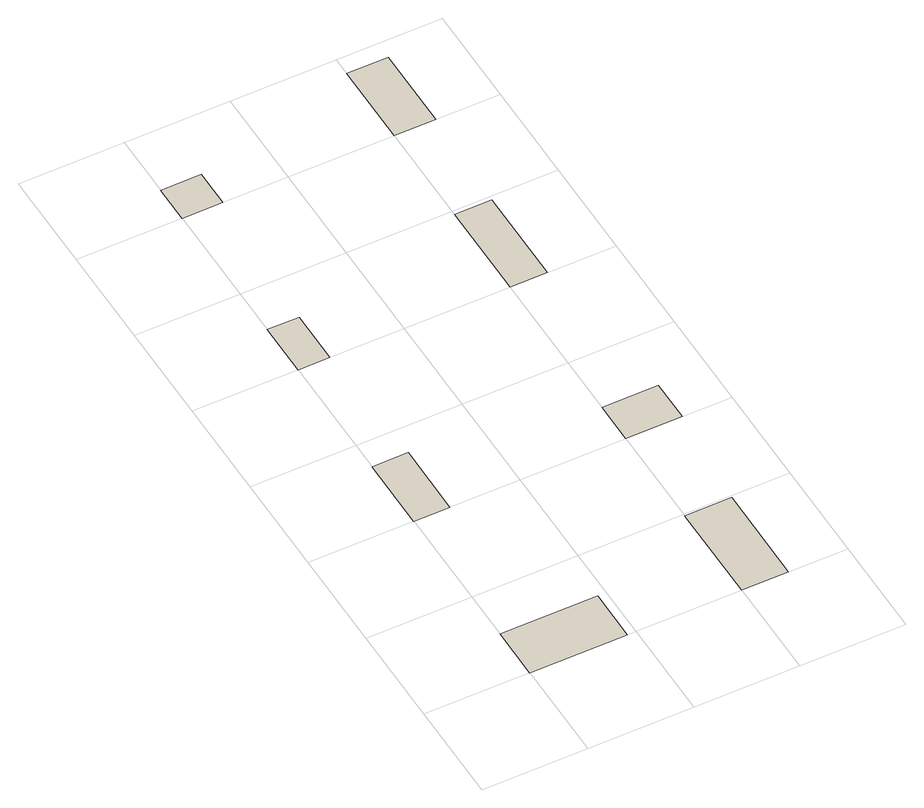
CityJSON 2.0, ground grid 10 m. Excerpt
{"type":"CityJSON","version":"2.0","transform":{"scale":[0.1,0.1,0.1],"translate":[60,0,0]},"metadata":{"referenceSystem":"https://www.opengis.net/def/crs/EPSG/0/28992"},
"CityObjects":{
"building1":{"type":"Building","attributes":{"roofType":"Shed","yearOfConstruction":1976,"function":"Residential","storeysAboveGround":1},"geometry":[{"type":"MultiSurface","lod":"0","boundaries":[[[0,1,2,3]]]}]},
"building2":{"type":"Building","attributes":{"roofType":"Gabled","yearOfConstruction":1974,"function":"Residential","storeysAboveGround":1},"geometry":[{"type":"MultiSurface","lod":"0","boundaries":[[[4,5,6,7]]]}]},
"building3":{"type":"Building","attributes":{"roofType":"Shed","yearOfConstruction":1972,"function":"Residential","storeysAboveGround":1},"geometry":[{"type":"MultiSurface","lod":"0","boundaries":[[[8,9,10,11]]]}]},
"building4":{"type":"Building","attributes":{"roofType":"Flat","yearOfConstruction":1966,"function":"Residential","storeysAboveGround":4},"geometry":[{"type":"MultiSurface","lod":"0","boundaries":[[[12,13,14,15]]]}]},
"building5":{"type":"Building","attributes":{"roofType":"Flat","yearOfConstruction":1998,"function":"Residential","storeysAboveGround":4},"geometry":[{"type":"MultiSurface","lod":"0","boundaries":[[[16,17,18,19]]]}]},
"building6":{"type":"Building","attributes":{"roofType":"Shed","yearOfConstruction":1952,"function":"Industrial","storeysAboveGround":2},"geometry":[{"type":"MultiSurface","lod":"0","boundaries":[[[20,21,22,23]]]}]},
"building7":{"type":"Building","attributes":{"roofType":"Flat","yearOfConstruction":1966,"function":"Industrial","storeysAboveGround":5},"geometry":[{"type":"MultiSurface","lod":"0","boundaries":[[[24,25,26,27]]]}]},
"building8":{"type":"Building","attributes":{"roofType":"Hipped","yearOfConstruction":1998,"function":"Industrial","storeysAboveGround":3},"geometry":[{"type":"MultiSurface","lod":"0","boundaries":[[[28,29,30,31]]]}]}
},
"vertices":[
[92,0,0],[92,51,0],[0,51,0],[0,0,0],
[34,200,0],[34,272,0],[0,272,0],[0,200,0],
[30,400,0],[30,453,0],[0,453,0],[0,400,0],
[38,600,0],[38,637,0],[0,637,0],[0,600,0],
[244,0,0],[244,98,0],[200,98,0],[200,0,0],
[253,200,0],[253,241,0],[200,241,0],[200,200,0],
[235,400,0],[235,496,0],[200,496,0],[200,400,0],
[239,600,0],[239,682,0],[200,682,0],[200,600,0]
]}
